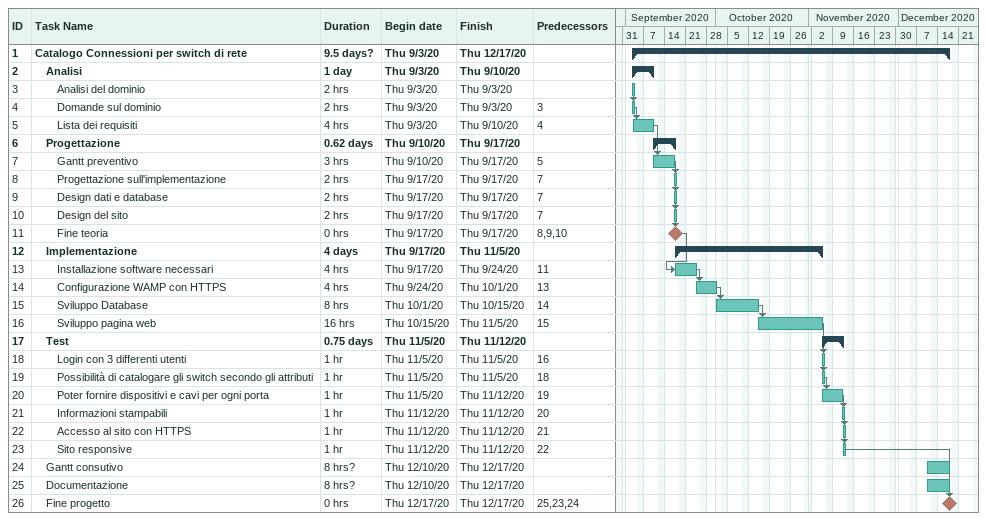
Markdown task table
| ID | Level | Task | Duration | Start | Finish | Predecessors |
|---|---|---|---|---|---|---|
| 1 | 1 | **Catalogo Connessioni per switch di rete** | 9.5d? | 2020-09-03 | 2020-12-17 |  |
| 2 | 2 | **Analisi** | 1d | 2020-09-03 | 2020-09-10 |  |
| 3 | 3 | Analisi del dominio | 2h | 2020-09-03 | 2020-09-03 |  |
| 4 | 3 | Domande sul dominio | 2h | 2020-09-03 | 2020-09-03 | 3 |
| 5 | 3 | Lista dei requisiti | 4h | 2020-09-03 | 2020-09-10 | 4 |
| 6 | 2 | **Progettazione** | 0.62d | 2020-09-10 | 2020-09-17 |  |
| 7 | 3 | Gantt preventivo | 3h | 2020-09-10 | 2020-09-17 | 5 |
| 8 | 3 | Progettazione sull'implementazione | 2h | 2020-09-17 | 2020-09-17 | 7 |
| 9 | 3 | Design dati e database | 2h | 2020-09-17 | 2020-09-17 | 7 |
| 10 | 3 | Design del sito | 2h | 2020-09-17 | 2020-09-17 | 7 |
| 11 | 3 | Fine teoria | 0h | 2020-09-17 | 2020-09-17 | 8, 9, 10 |
| 12 | 2 | **Implementazione** | 4d | 2020-09-17 | 2020-11-05 |  |
| 13 | 3 | Installazione software necessari | 4h | 2020-09-17 | 2020-09-24 | 11 |
| 14 | 3 | Configurazione WAMP con HTTPS | 4h | 2020-09-24 | 2020-10-01 | 13 |
| 15 | 3 | Sviluppo Database | 8h | 2020-10-01 | 2020-10-15 | 14 |
| 16 | 3 | Sviluppo pagina web | 16h | 2020-10-15 | 2020-11-05 | 15 |
| 17 | 2 | **Test** | 0.75d | 2020-11-05 | 2020-11-12 |  |
| 18 | 3 | Login con 3 differenti utenti | 1h | 2020-11-05 | 2020-11-05 | 16 |
| 19 | 3 | Possibilità di catalogare gli switch secondo gli attributi | 1h | 2020-11-05 | 2020-11-05 | 18 |
| 20 | 3 | Poter fornire dispositivi e cavi per ogni porta | 1h | 2020-11-05 | 2020-11-12 | 19 |
| 21 | 3 | Informazioni stampabili | 1h | 2020-11-12 | 2020-11-12 | 20 |
| 22 | 3 | Accesso al sito con HTTPS | 1h | 2020-11-12 | 2020-11-12 | 21 |
| 23 | 3 | Sito responsive | 1h | 2020-11-12 | 2020-11-12 | 22 |
| 24 | 2 | Gantt consutivo | 8h? | 2020-12-10 | 2020-12-17 |  |
| 25 | 2 | Documentazione | 8h? | 2020-12-10 | 2020-12-17 |  |
| 26 | 2 | Fine progetto | 0h | 2020-12-17 | 2020-12-17 | 25, 23, 24 |
